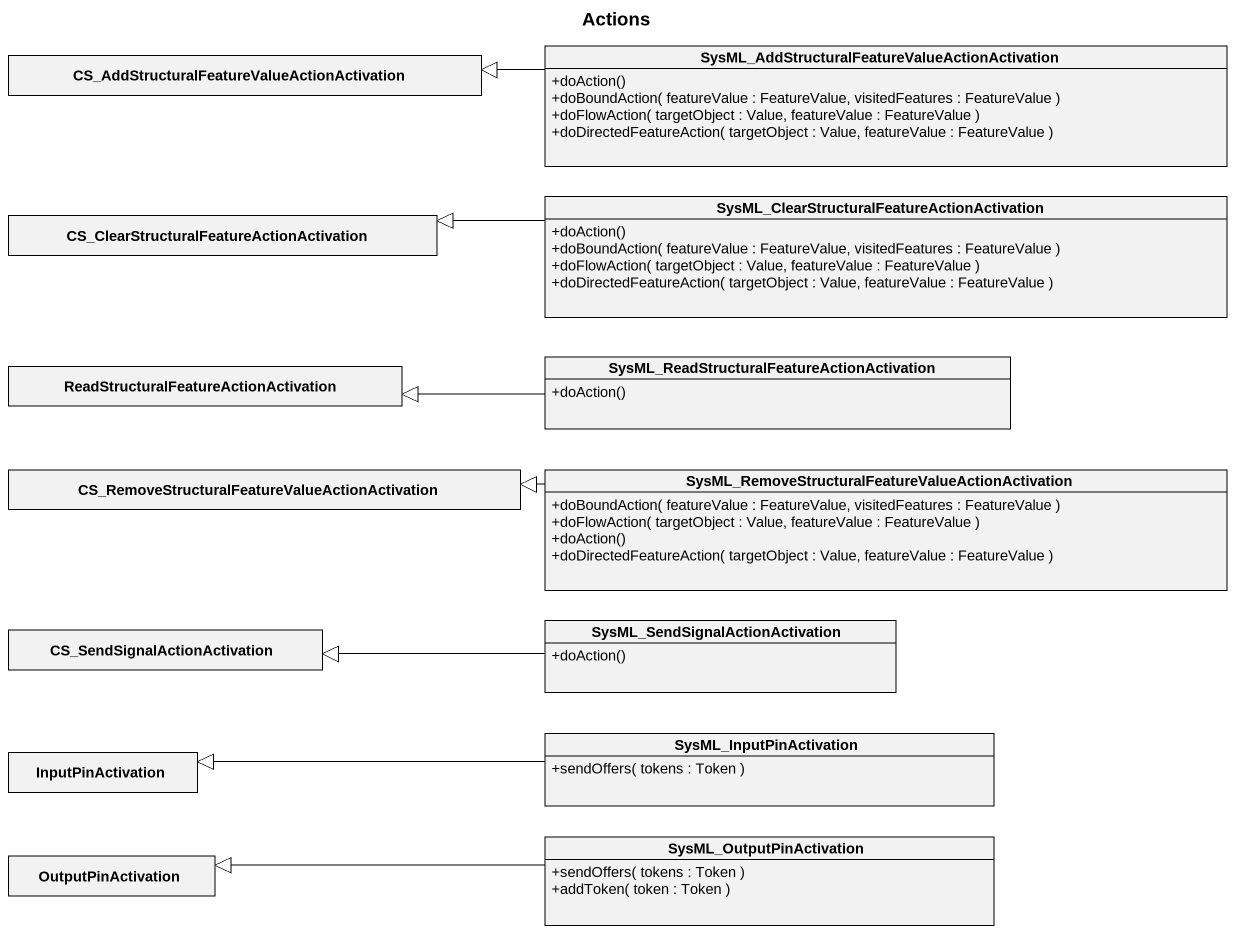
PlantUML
@startuml
title Actions
hide circle
hide empty members
skinparam classAttributeIconSize 0
class "CS_AddStructuralFeatureValueActionActivation" as CS_AddStructuralFeatureValue
class "SysML_AddStructuralFeatureValueActionActivation" as SysML_AddStructuralFeatureVa {
  +doAction()
  +doBoundAction( featureValue : FeatureValue, visitedFeatures : FeatureValue )
  +doFlowAction( targetObject : Value, featureValue : FeatureValue )
  +doDirectedFeatureAction( targetObject : Value, featureValue : FeatureValue )
}
class "SysML_ClearStructuralFeatureActionActivation" as SysML_ClearStructuralFeature {
  +doAction()
  +doBoundAction( featureValue : FeatureValue, visitedFeatures : FeatureValue )
  +doFlowAction( targetObject : Value, featureValue : FeatureValue )
  +doDirectedFeatureAction( targetObject : Value, featureValue : FeatureValue )
}
class "CS_ClearStructuralFeatureActionActivation" as CS_ClearStructuralFeatureAct
class "ReadStructuralFeatureActionActivation" as ReadStructuralFeatureActionA
class "SysML_ReadStructuralFeatureActionActivation" as SysML_ReadStructuralFeatureA {
  +doAction()
}
class "CS_RemoveStructuralFeatureValueActionActivation" as CS_RemoveStructuralFeatureVa
class "SysML_RemoveStructuralFeatureValueActionActivation" as SysML_RemoveStructuralFeatur {
  +doBoundAction( featureValue : FeatureValue, visitedFeatures : FeatureValue )
  +doFlowAction( targetObject : Value, featureValue : FeatureValue )
  +doAction()
  +doDirectedFeatureAction( targetObject : Value, featureValue : FeatureValue )
}
class "SysML_SendSignalActionActivation" as SysML_SendSignalActionActiva {
  +doAction()
}
class "CS_SendSignalActionActivation" as CS_SendSignalActionActivatio
class SysML_InputPinActivation {
  +sendOffers( tokens : Token )
}
class InputPinActivation
class OutputPinActivation
class SysML_OutputPinActivation {
  +sendOffers( tokens : Token )
  +addToken( token : Token )
}
SysML_AddStructuralFeatureVa -left-|> CS_AddStructuralFeatureValue
SysML_ClearStructuralFeature -left-|> CS_ClearStructuralFeatureAct
SysML_ReadStructuralFeatureA -left-|> ReadStructuralFeatureActionA
SysML_RemoveStructuralFeatur -left-|> CS_RemoveStructuralFeatureVa
SysML_SendSignalActionActiva -left-|> CS_SendSignalActionActivatio
SysML_InputPinActivation -left-|> InputPinActivation
SysML_OutputPinActivation -left-|> OutputPinActivation
@enduml
